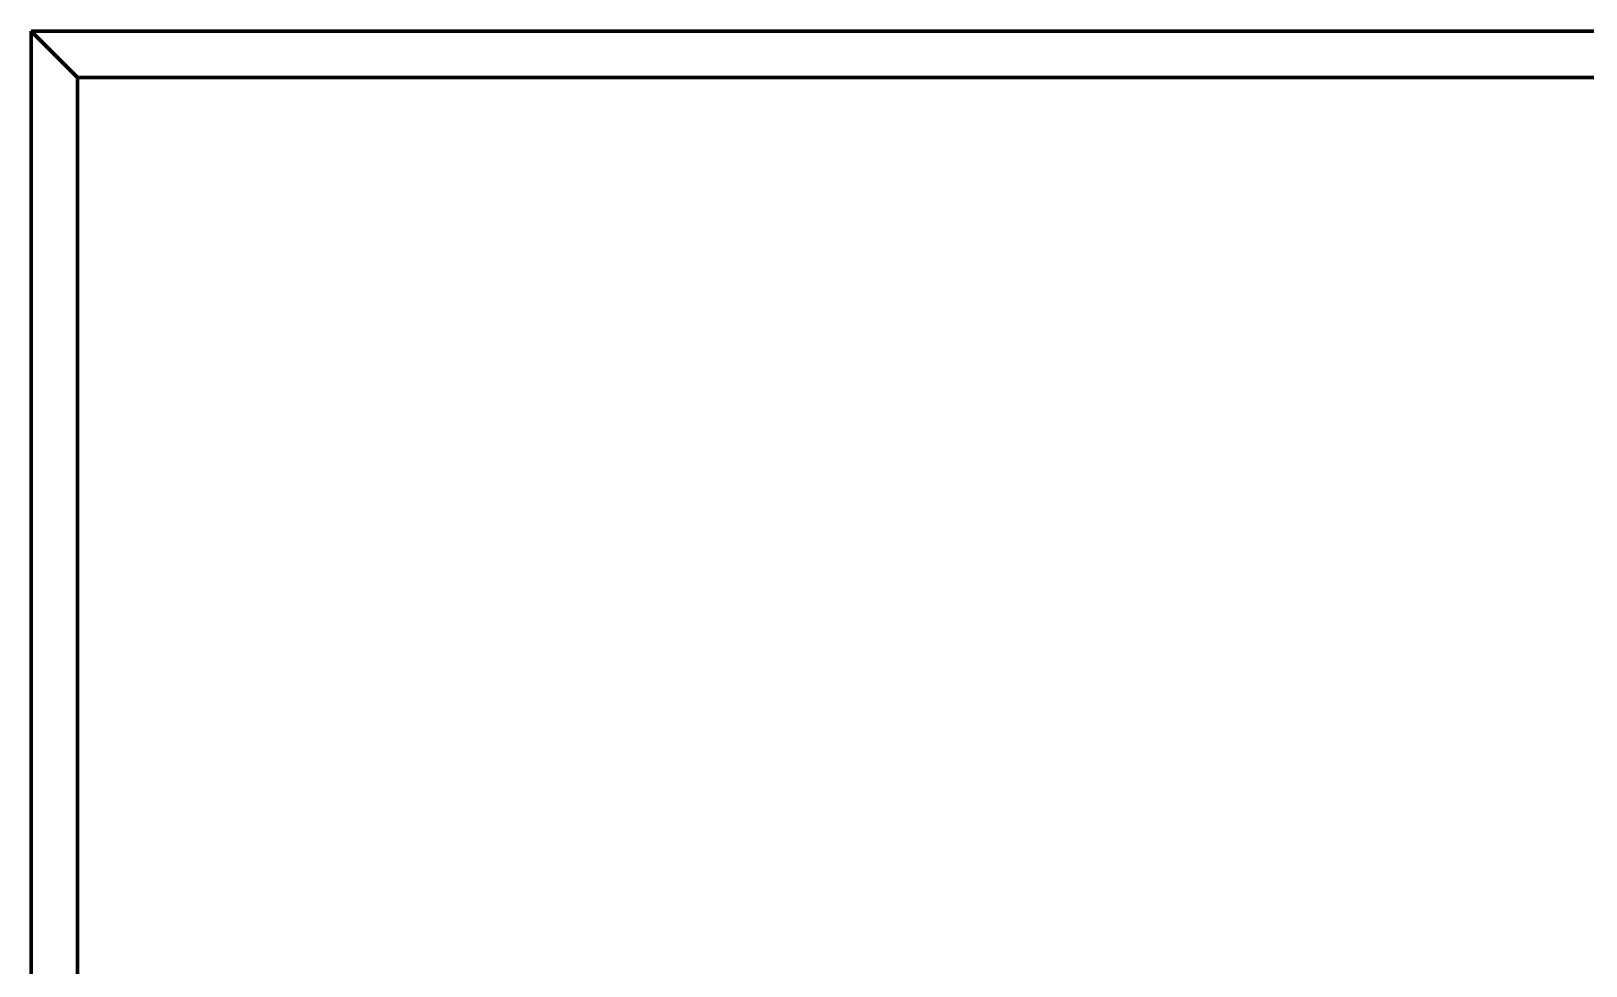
# Model space of a CAD drawing. Extents: x 594 to 813, y 174 to 240.
# Drawn here: x 594.15 to 607.69, y 232.35 to 240.49 of the extents above; entities that cross this region are included whole.
import ezdxf

# ---------------------------------------------------------------- set-up
doc = ezdxf.new("R2010")
doc.units = 0
doc.header["$MEASUREMENT"] = 0
doc.layers.add('UG-BORDER', color=20, linetype='CONTINUOUS', lineweight=80)

msp = doc.modelspace()

# ---------------------------------------------------------------- linework, layer by layer
at = {"layer": 'UG-BORDER'}
for q in [(594.152, 173.794), (594.557, 240.09)]:
    msp.add_line((594.152, 240.494), q, dxfattribs=at)
at = {"layer": 'UG-BORDER', "color": 7}
for p, q in [((594.152, 173.794), (594.152, 240.494)), ((690.152, 240.494), (594.152, 240.494)), ((594.557, 240.09), (594.557, 174.199)), ((689.748, 240.09), (594.557, 240.09))]:
    msp.add_line(p, q, dxfattribs=at)

doc.saveas('drawing.dxf')
